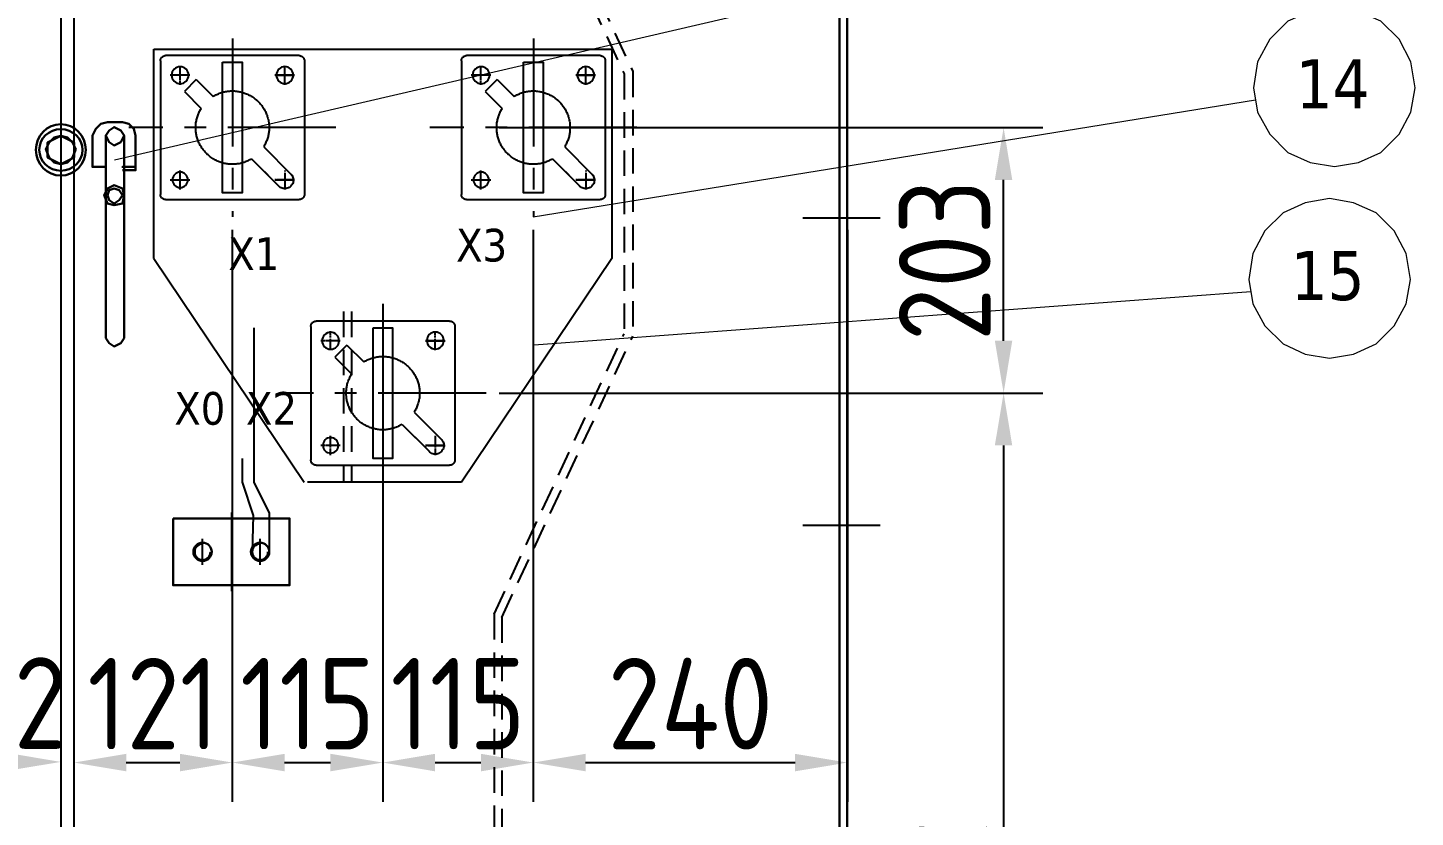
# Model space of a CAD drawing. Header units: millimetres. Extents: x 208456 to 224154, y -159503 to -153953.
# Drawn here: x 210498 to 211559, y -156189 to -155585 of the extents above; entities that cross this region are included whole.
import ezdxf

# ---------------------------------------------------------------- set-up
doc = ezdxf.new("R2010")
doc.units = ezdxf.units.MM
doc.header["$LTSCALE"] = 13
doc.linetypes.add('CENTERX2', pattern=[101.6, 63.5, -12.7, 12.7, -12.7])
doc.linetypes.add('DASHED', pattern=[0.75, 0.5, -0.25])
for name, color, linetype in [('1', 4, 'Continuous'), ('2细线层', 4, 'Continuous'), ('4虚线层', 6, 'DASHED'), ('粗实线', 4, 'Continuous')]:
    doc.layers.add(name, color=color, linetype=linetype)
doc.layers.add('标注、文本', color=3, linetype='Continuous', lineweight=25)
doc.layers.add('铁心', color=3, linetype='Continuous', lineweight=0)
doc.styles.get("Standard").update_dxf_attribs({"font": 'gbenor.shx', "bigfont": 'gbcbig.shx'})
doc.styles.add('Tahoma$001', font='tahoma.ttf', dxfattribs={"height": 2.159784})
doc.dimstyles.new('1-15', dxfattribs={"dimscale": 20, "dimtxt": 3.5, "dimasz": 2, "dimexe": 1.5, "dimexo": 0.5, "dimgap": 0.5, "dimtad": 1, "dimtoh": 1, "dimdec": 1, "dimdsep": 46, "dimtxsty": 'Standard', "dimcen": 2.5, "dimclrd": 3, "dimclre": 3, "dimclrt": 3, "dimadec": 0, "dimazin": 2, "dimtfac": 1, "dimtdec": 1, "dimtmove": 0, "dimatfit": 2, "dimfxl": 1, "dimarcsym": 0})

# ---------------------------------------------------------------- blocks, each defined once
blk = doc.blocks.new('A$C5EF15113')
at = {"layer": '1', "color": 1, "linetype": 'CENTERX2', "lineweight": -3, "ltscale": 0.1}
for p, q in [((79, 136.4), (79, 0)), ((0, 68.2), (158, 68.2))]:
    blk.add_line(p, q, dxfattribs=at)
at = {"layer": '2细线层'}
for points in [[(28, 123.2), (27.4, 123.2), (26.9, 123.1), (26.4, 122.9), (25.9, 122.7), (25.5, 122.4), (25.1, 122), (24.7, 121.6), (24.4, 121.2), (24.3, 120.7), (24.1, 120.2), (24, 119.8), (24, 119.2)], [(24, 119.2), (24, 17.1)], [(28, 123.2), (130, 123.2)], [(134, 119.2), (134, 119.8), (133.9, 120.2), (133.7, 120.7), (133.5, 121.2), (133.2, 121.6), (132.8, 122), (132.4, 122.4), (132, 122.7), (131.5, 122.9), (131, 123.1), (130.6, 123.2), (130, 123.2)], [(134, 119.2), (134, 17.1)], [(32.5, 108.2), (31.5, 108.2)], [(31.6, 108.2), (32.6, 108.2)], [(33, 108.2), (32.7, 108.2)], [(32.8, 108.2), (33.1, 108.2)], [(34.5, 108.2), (33.2, 108.2)], [(33.3, 108.2), (34.6, 108.2)], [(35, 108.2), (34.8, 108.2)], [(34.9, 108.2), (35.1, 108.2)], [(36.5, 108.2), (35.3, 108.2)], [(35.4, 108.2), (36.6, 108.2)], [(37, 108.2), (36.7, 108.2)], [(36.8, 108.2), (37.1, 108.2)], [(37.3, 108.2), (38.6, 108.2)], [(38.5, 108.2), (37.3, 108.2)], [(39, 108.2), (38.8, 108.2)], [(38.9, 108.2), (39.1, 108.2)], [(39, 114.6), (39, 115.5)], [(39, 114.6), (39, 115.5)], [(39, 114.1), (39, 114.3)], [(39, 114.1), (39, 114.3)], [(39, 112.6), (39, 113.8)], [(39, 112.6), (39, 113.8)], [(39, 112.1), (39, 112.3)], [(39, 112.1), (39, 112.3)], [(39, 110.6), (39, 111.9)], [(39, 110.6), (39, 111.9)], [(39, 110.1), (39, 110.3)], [(39, 110.1), (39, 110.3)], [(39, 108.5), (39, 109.8)], [(39, 108.5), (39, 109.8)], [(39, 108.1), (39, 108.4)], [(39, 108.1), (39, 108.4)], [(39, 106.6), (39, 107.9)], [(39, 106.6), (39, 107.9)], [(39, 106.1), (39, 106.3)], [(39, 106.1), (39, 106.3)], [(40.5, 108.2), (39.3, 108.2)], [(39.4, 108.2), (40.6, 108.2)], [(41, 108.2), (40.7, 108.2)], [(40.8, 108.2), (41.1, 108.2)], [(42.5, 108.2), (41.3, 108.2)], [(41.4, 108.2), (42.6, 108.2)], [(43.1, 108.2), (42.8, 108.2)], [(42.9, 108.2), (43.2, 108.2)], [(43.3, 108.2), (44.6, 108.2)], [(44.5, 108.2), (43.3, 108.2)], [(44.8, 108.2), (45.1, 108.2)], [(45, 108.2), (44.8, 108.2)], [(46.4, 108.2), (45.3, 108.2)], [(45.4, 108.2), (46.5, 108.2)], [(111.6, 108.2), (112.6, 108.2)], [(112.9, 108.2), (113.1, 108.2)], [(113.4, 108.2), (114.7, 108.2)], [(114.9, 108.2), (115.2, 108.2)], [(115.5, 108.2), (116.6, 108.2)], [(116.9, 108.2), (117.2, 108.2)], [(117.4, 108.2), (118.7, 108.2)], [(119, 114.6), (119, 115.5)], [(119, 114.1), (119, 114.3)], [(119, 112.5), (119, 113.8)], [(119, 112.1), (119, 112.3)], [(119, 110.6), (119, 111.9)], [(119, 110.1), (119, 110.3)], [(119, 108.5), (119, 109.8)], [(119, 108.1), (119, 108.4)], [(119, 108.2), (119.2, 108.2)], [(119, 106.6), (119, 107.9)], [(119, 106.1), (119, 106.3)], [(119.5, 108.2), (120.6, 108.2)], [(120.9, 108.2), (121.2, 108.2)], [(121.4, 108.2), (122.7, 108.2)], [(123, 108.2), (123.2, 108.2)], [(123.4, 108.2), (124.7, 108.2)], [(124.9, 108.2), (125.2, 108.2)], [(125.4, 108.2), (126.5, 108.2)], [(39, 104.6), (39, 105.8)], [(39, 104.6), (39, 105.8)], [(39, 104.1), (39, 104.4)], [(39, 104.1), (39, 104.4)], [(39, 102.6), (39, 103.9)], [(39, 102.6), (39, 103.9)], [(39, 102.1), (39, 102.3)], [(39, 102.1), (39, 102.3)], [(39, 100.9), (39, 101.8)], [(39, 100.9), (39, 101.8)], [(93.6, 92), (92.9, 92.5), (92.3, 92.8), (91.6, 93.2), (90.9, 93.5), (90.2, 93.8), (89.5, 94.1), (88.8, 94.4), (88.1, 94.7), (87.3, 94.9), (86.5, 95.1), (85.7, 95.4), (85.1, 95.5), (84.3, 95.7), (83.5, 95.8), (82.7, 96), (81.9, 96.1), (81.2, 96.1), (80.4, 96.2), (79.6, 96.2), (78.8, 96.2), (78, 96.2), (77.3, 96.2), (76.5, 96.1), (75.7, 96), (74.9, 95.9), (74.1, 95.8), (73.4, 95.6), (72.7, 95.5), (71.9, 95.3), (71.1, 95.1), (70.3, 94.8), (69.7, 94.6), (68.9, 94.3), (68.2, 94), (67.5, 93.7), (66.7, 93.3), (66.1, 93.1), (65.4, 92.7), (64.7, 92.3), (64, 91.9), (63.4, 91.5), (62.7, 91), (62.2, 90.5), (61.5, 90), (60.9, 89.5), (60.3, 89.1), (59.7, 88.6), (59.1, 88), (58.6, 87.4), (58.1, 86.8), (57.6, 86.2), (57.1, 85.6), (56.6, 85.1), (56.1, 84.4), (55.7, 83.8), (55.2, 83.1), (54.8, 82.4), (54.5, 81.7), (54.1, 81.1), (53.8, 80.4), (53.4, 79.7), (53.1, 79), (52.8, 78.2), (52.5, 77.6), (52.3, 76.8), (52.1, 76), (51.8, 75.3), (51.6, 74.5), (51.5, 73.8), (51.3, 73), (51.2, 72.2), (51.1, 71.4), (51, 70.6), (51, 69.9), (51, 69.1), (51, 68.3), (51, 67.5), (51, 66.7), (51, 66), (51.1, 65.2), (51.1, 64.4), (51.3, 63.7), (51.4, 62.9), (51.6, 62.2), (51.7, 61.4), (52, 60.6), (52.2, 59.9), (52.4, 59.1), (52.7, 58.4), (53, 57.7), (53.3, 57), (53.6, 56.2), (54, 55.5), (54.3, 54.9), (54.7, 54.2), (55, 53.5)], [(106.6, 104.9), (93.6, 92)], [(115.7, 95.7), (102.9, 82.8)], [(106.6, 104.9), (115.7, 95.7)], [(119, 104.6), (119, 105.8)], [(119, 104.1), (119, 104.4)], [(119, 102.6), (119, 103.8)], [(119, 102), (119, 102.3)], [(119, 100.9), (119, 101.8)], [(64.3, 44.3), (65, 43.9), (65.7, 43.6), (66.3, 43.2), (67, 42.8), (67.7, 42.5), (68.5, 42.2), (69.2, 41.9), (70, 41.6), (70.6, 41.4), (71.4, 41.2), (72.2, 41), (72.9, 40.8), (73.7, 40.6), (74.4, 40.5), (75.2, 40.4), (76, 40.3), (76.8, 40.2), (77.6, 40.1), (78.3, 40.1), (79.1, 40.1), (79.9, 40.1), (80.7, 40.2), (81.4, 40.2), (82.2, 40.3), (83, 40.4), (83.8, 40.5), (84.6, 40.7), (85.2, 40.8), (86, 41), (86.8, 41.2), (87.6, 41.5), (88.3, 41.7), (89.1, 42), (89.7, 42.3), (90.4, 42.6), (91.2, 43), (91.9, 43.3), (92.6, 43.6), (93.2, 44), (93.9, 44.4), (94.5, 44.9), (95.2, 45.3), (95.9, 45.8), (96.5, 46.3), (97, 46.8), (97.6, 47.3), (98.2, 47.7), (98.8, 48.3), (99.3, 48.9), (99.9, 49.5), (100.4, 50.1), (100.8, 50.7), (101.3, 51.3), (101.8, 51.9), (102.2, 52.5), (102.7, 53.2), (103.1, 53.9), (103.5, 54.6), (103.9, 55.2), (104.2, 55.9), (104.5, 56.6), (104.8, 57.4), (105.1, 58.1), (105.4, 58.8), (105.6, 59.5), (105.8, 60.3), (106.1, 61), (106.3, 61.8), (106.4, 62.6), (106.6, 63.3), (106.7, 64.1), (106.8, 64.9), (106.9, 65.7), (107, 66.5), (107, 67.2), (107, 68), (107, 68.8), (107, 69.6), (106.9, 70.3), (106.9, 71.1), (106.8, 71.9), (106.6, 72.6), (106.5, 73.4), (106.3, 74.1), (106.2, 74.9), (106, 75.7), (105.7, 76.4), (105.5, 77.2), (105.2, 77.9), (104.9, 78.6), (104.6, 79.3), (104.3, 80.1), (104, 80.8), (103.7, 81.5), (103.3, 82.1), (102.9, 82.8)], [(55, 53.5), (34.3, 32.7)], [(64.3, 44.3), (43.4, 23.5)], [(48.3, 46.8), (44.8, 43.3)], [(34.3, 32.7), (33.8, 32.2), (33.3, 31.6), (33, 30.8), (32.7, 30.1), (32.5, 29.3), (32.4, 28.5), (32.4, 27.8), (32.5, 27), (32.6, 26.2), (32.9, 25.4), (33.3, 24.7), (33.8, 24.1), (34.3, 23.5), (34.9, 23), (35.6, 22.5), (36.2, 22.1), (37, 21.8), (37.8, 21.6), (38.6, 21.5), (39.4, 21.5), (40.1, 21.6), (40.9, 21.8), (41.7, 22.1), (42.4, 22.5), (43, 23), (43.6, 23.5)], [(39, 35.4), (39, 34.5)], [(39, 35.4), (39, 34.5)], [(39, 34.2), (39, 34)], [(39, 34.2), (39, 34)], [(39, 33.7), (39, 32.4)], [(39, 33.7), (39, 32.4)], [(39, 32.2), (39, 32)], [(39, 32.2), (39, 32)], [(57.5, 37.5), (52, 32.1)], [(119, 34.5), (119, 35.4)], [(119, 34), (119, 34.2)], [(119, 32.4), (119, 33.7)], [(119, 32), (119, 32.2)], [(32.5, 28.2), (31.5, 28.2)], [(31.6, 28.2), (32.6, 28.2)], [(33, 28.2), (32.7, 28.2)], [(32.8, 28.2), (33.1, 28.2)], [(34.5, 28.2), (33.2, 28.2)], [(33.3, 28.2), (34.6, 28.2)], [(35, 28.2), (34.8, 28.2)], [(34.9, 28.2), (35.1, 28.2)], [(36.5, 28.2), (35.3, 28.2)], [(35.4, 28.2), (36.6, 28.2)], [(37, 28.2), (36.7, 28.2)], [(36.8, 28.2), (37.1, 28.2)], [(37.3, 28.2), (38.6, 28.2)], [(38.5, 28.2), (37.3, 28.2)], [(39, 28.2), (38.8, 28.2)], [(38.9, 28.2), (39.1, 28.2)], [(39, 31.8), (39, 30.5)], [(39, 31.8), (39, 30.5)], [(39, 30.2), (39, 30)], [(39, 30.2), (39, 30)], [(39, 29.7), (39, 28.4)], [(39, 29.7), (39, 28.4)], [(39, 28.3), (39, 28)], [(39, 28.3), (39, 28)], [(39, 28.2), (39.1, 28.1)], [(39, 27.8), (39, 26.5)], [(39, 27.8), (39, 26.5)], [(39, 26.2), (39, 26)], [(39, 26.2), (39, 26)], [(39, 25.7), (39, 24.5)], [(39, 25.7), (39, 24.5)], [(39, 24.3), (39, 24)], [(39, 24.3), (39, 24)], [(39, 23.8), (39, 22.5)], [(39, 23.8), (39, 22.5)], [(39, 22.2), (39, 22)], [(39, 22.2), (39, 22)], [(39, 21.7), (39, 20.8)], [(39, 21.7), (39, 20.8)], [(40.5, 28.2), (39.3, 28.2)], [(39.4, 28.2), (40.6, 28.2)], [(41, 28.2), (40.7, 28.2)], [(40.8, 28.2), (41.1, 28.2)], [(42.5, 28.2), (41.3, 28.2)], [(41.4, 28.2), (42.6, 28.2)], [(43.1, 28.2), (42.8, 28.2)], [(42.9, 28.2), (43.2, 28.2)], [(43.3, 28.2), (44.6, 28.2)], [(44.5, 28.2), (43.3, 28.2)], [(44.8, 28.2), (45.1, 28.2)], [(45, 28.2), (44.8, 28.2)], [(46.4, 28.2), (45.3, 28.2)], [(45.4, 28.2), (46.5, 28.2)], [(111.6, 28.1), (112.6, 28.1)], [(112.9, 28.1), (113.1, 28.1)], [(113.4, 28.1), (114.7, 28.1)], [(114.9, 28.1), (115.2, 28.1)], [(115.5, 28.1), (116.6, 28.1)], [(116.9, 28.1), (117.2, 28.1)], [(117.4, 28.1), (118.7, 28.1)], [(119, 30.5), (119, 31.8)], [(119, 30), (119, 30.2)], [(119, 28.4), (119, 29.7)], [(119, 28), (119, 28.3)], [(119, 28.1), (119.2, 28.1)], [(119, 26.5), (119, 27.8)], [(119, 26), (119, 26.2)], [(119, 24.5), (119, 25.7)], [(119, 24), (119, 24.3)], [(119, 22.5), (119, 23.8)], [(119, 22), (119, 22.2)], [(119, 20.8), (119, 21.7)], [(119.5, 28.1), (120.6, 28.1)], [(120.9, 28.1), (121.2, 28.1)], [(121.4, 28.1), (122.7, 28.1)], [(123, 28.1), (123.2, 28.1)], [(123.4, 28.1), (124.7, 28.1)], [(124.9, 28.1), (125.2, 28.1)], [(125.4, 28.1), (126.5, 28.1)], [(24, 17.1), (24, 16.6), (24.1, 16.1), (24.3, 15.6), (24.4, 15.1), (24.7, 14.7), (25.1, 14.3), (25.5, 13.9), (25.9, 13.6), (26.4, 13.4), (26.9, 13.2), (27.4, 13.2), (28, 13.2)], [(130, 13.2), (28, 13.2)], [(130, 13.2), (130.6, 13.2), (131, 13.2), (131.5, 13.4), (132, 13.6), (132.4, 13.9), (132.8, 14.3), (133.2, 14.7), (133.5, 15.1), (133.7, 15.6), (133.9, 16.1), (134, 16.6), (134, 17.1)]]:
    blk.add_lwpolyline(points, dxfattribs=at)
for centre, radius in [((38.9, 108.3), 6.48), ((118.9, 108.2), 6.48), ((118.9, 28.2), 5.9)]:
    blk.add_circle(centre, radius, dxfattribs=at)
blk = doc.blocks.new('A$C3970166B')
at = {"layer": '标注、文本', "color": 4, "lineweight": 30}
for points in [[(20.32, 13.55), (18.63, 16.93), (16.09, 19.47), (12.7, 20.32), (9.31, 19.47), (6.77, 16.93), (5.08, 13.55), (6.77, 9.31), (9.31, 6.77), (12.7, 5.93), (16.09, 6.77), (18.63, 9.31)], [(19.47, 16.93), (12.7, 20.32), (5.93, 16.93), (5.93, 9.31), (12.7, 5.93), (19.47, 9.31)]]:
    blk.add_lwpolyline(points, close=True, dxfattribs=at)
for major_axis, ratio in [((0, 13.12), 0.967742), ((-11.01, 0), 0.961538)]:
    blk.add_ellipse((12.7, 13.12), major_axis=major_axis, ratio=ratio, start_param=0, end_param=6.283185, dxfattribs=at)
blk = doc.blocks.new('*D1581')
at = {"layer": 'Defpoints', "color": 0, "lineweight": -3, "transparency": 16777216}
for p in [(210421.6, -155989.4), (210523.6, -155989.4), (210523.6, -156146.8)]:
    blk.add_point(p, dxfattribs=at)
at = {"layer": '标注、文本', "color": 3, "lineweight": -2, "transparency": 16777216}
for p, q in [((210421.6, -155999.4), (210421.6, -156176.8)), ((210523.6, -155999.4), (210523.6, -156176.8)), ((210461.6, -156146.8), (210483.6, -156146.8))]:
    blk.add_line(p, q, dxfattribs=at)
at = {"layer": '标注、文本', "color": 3, "lineweight": -3, "transparency": 16777216}
for points in [[(210461.6, -156140.1), (210461.6, -156153.4), (210421.6, -156146.8)], [(210483.6, -156140.1), (210483.6, -156153.4), (210523.6, -156146.8)]]:
    blk.add_solid(points, dxfattribs=at)
at = {"layer": '标注、文本', "color": 3, "transparency": 16777216, "insert": (210472.6, -156101.8), "char_height": 70, "attachment_point": 5}
blk.add_mtext('102', dxfattribs=at)
blk = doc.blocks.new('*D1584')
at = {"layer": 'Defpoints', "color": 0, "lineweight": -3, "transparency": 16777216}
for p in [(210654.6, -155730), (210769.6, -155796.6), (210769.6, -156147.3)]:
    blk.add_point(p, dxfattribs=at)
at = {"layer": '标注、文本', "color": 3, "lineweight": -2, "transparency": 16777216}
for p, q in [((210654.6, -155740), (210654.6, -156177.3)), ((210769.6, -155806.6), (210769.6, -156177.3)), ((210694.6, -156147.3), (210729.6, -156147.3))]:
    blk.add_line(p, q, dxfattribs=at)
at = {"layer": '标注、文本', "color": 3, "lineweight": -3, "transparency": 16777216}
for points in [[(210694.6, -156140.6), (210694.6, -156154), (210654.6, -156147.3)], [(210729.6, -156140.6), (210729.6, -156154), (210769.6, -156147.3)]]:
    blk.add_solid(points, dxfattribs=at)
at = {"layer": '标注、文本', "color": 3, "transparency": 16777216, "insert": (210712.1, -156102.3), "char_height": 70, "attachment_point": 5}
blk.add_mtext('115', dxfattribs=at)
blk = doc.blocks.new('*D1585')
at = {"layer": 'Defpoints', "color": 0, "lineweight": -3, "transparency": 16777216}
for p in [(210884.6, -155730), (210769.6, -155796.6), (210884.6, -156147.3)]:
    blk.add_point(p, dxfattribs=at)
at = {"layer": '标注、文本', "color": 3, "lineweight": -2, "transparency": 16777216}
for p, q in [((210884.6, -155740), (210884.6, -156177.3)), ((210769.6, -155806.6), (210769.6, -156177.3)), ((210809.6, -156147.3), (210844.6, -156147.3))]:
    blk.add_line(p, q, dxfattribs=at)
at = {"layer": '标注、文本', "color": 3, "lineweight": -3, "transparency": 16777216}
for points in [[(210809.6, -156140.6), (210809.6, -156154), (210769.6, -156147.3)], [(210844.6, -156140.6), (210844.6, -156154), (210884.6, -156147.3)]]:
    blk.add_solid(points, dxfattribs=at)
at = {"layer": '标注、文本', "color": 3, "transparency": 16777216, "insert": (210827.1, -156102.3), "char_height": 70, "attachment_point": 5}
blk.add_mtext('115', dxfattribs=at)
blk = doc.blocks.new('*D1586')
at = {"layer": 'Defpoints', "color": 0, "lineweight": -3, "transparency": 16777216}
for p in [(210884.6, -155730), (211124.6, -155730), (211124.6, -156147.3)]:
    blk.add_point(p, dxfattribs=at)
at = {"layer": '标注、文本', "color": 3, "lineweight": -2, "transparency": 16777216}
for p, q in [((210884.6, -155740), (210884.6, -156177.3)), ((211124.6, -155740), (211124.6, -156177.3)), ((210924.6, -156147.3), (211084.6, -156147.3))]:
    blk.add_line(p, q, dxfattribs=at)
at = {"layer": '标注、文本', "color": 3, "lineweight": -3, "transparency": 16777216}
for points in [[(210924.6, -156140.6), (210924.6, -156154), (210884.6, -156147.3)], [(211084.6, -156140.6), (211084.6, -156154), (211124.6, -156147.3)]]:
    blk.add_solid(points, dxfattribs=at)
at = {"layer": '标注、文本', "color": 3, "transparency": 16777216, "insert": (211004.6, -156102.3), "char_height": 70, "attachment_point": 5}
blk.add_mtext('240', dxfattribs=at)
blk = doc.blocks.new('*D1588')
at = {"layer": 'Defpoints', "color": 0, "lineweight": -3, "transparency": 16777216}
for p in [(210848.6, -155864.8), (210848.6, -156646.7), (211244, -156646.7)]:
    blk.add_point(p, dxfattribs=at)
at = {"layer": '标注、文本', "color": 3, "lineweight": -2, "transparency": 16777216}
for p, q in [((210858.6, -155864.8), (211274, -155864.8)), ((211244, -155904.8), (211244, -156606.7)), ((210858.6, -156646.7), (211274, -156646.7))]:
    blk.add_line(p, q, dxfattribs=at)
at = {"layer": '标注、文本', "color": 3, "lineweight": -3, "transparency": 16777216}
for points in [[(211237.3, -155904.8), (211250.6, -155904.8), (211244, -155864.8)], [(211237.3, -156606.7), (211250.6, -156606.7), (211244, -156646.7)]]:
    blk.add_solid(points, dxfattribs=at)
at = {"layer": '标注、文本', "color": 3, "transparency": 16777216, "insert": (211199, -156255.8), "char_height": 70, "attachment_point": 5, "rotation": 90}
blk.add_mtext('782', dxfattribs=at)
blk = doc.blocks.new('*D1589')
at = {"layer": 'Defpoints', "color": 0, "lineweight": -3, "transparency": 16777216}
for p in [(210848.6, -155661.8), (211244, -155661.8), (210848.6, -155864.8)]:
    blk.add_point(p, dxfattribs=at)
at = {"layer": '标注、文本', "color": 3, "lineweight": -2, "transparency": 16777216}
for p, q in [((210858.6, -155661.8), (211274, -155661.8)), ((211244, -155824.8), (211244, -155701.8)), ((210858.6, -155864.8), (211274, -155864.8))]:
    blk.add_line(p, q, dxfattribs=at)
at = {"layer": '标注、文本', "color": 3, "lineweight": -3, "transparency": 16777216}
for points in [[(211237.3, -155701.8), (211250.6, -155701.8), (211244, -155661.8)], [(211237.3, -155824.8), (211250.6, -155824.8), (211244, -155864.8)]]:
    blk.add_solid(points, dxfattribs=at)
at = {"layer": '标注、文本', "color": 3, "transparency": 16777216, "insert": (211199, -155763.3), "char_height": 70, "attachment_point": 5, "rotation": 90}
blk.add_mtext('203', dxfattribs=at)
blk = doc.blocks.new('*D1625')
at = {"layer": 'Defpoints', "color": 0, "lineweight": -3, "transparency": 16777216}
for p in [(210533.6, -156045.9), (210654.6, -156045.9), (210654.6, -156147.3)]:
    blk.add_point(p, dxfattribs=at)
at = {"layer": '标注、文本', "color": 3, "lineweight": -2, "transparency": 16777216}
for p, q in [((210533.6, -156055.9), (210533.6, -156177.3)), ((210654.6, -156055.9), (210654.6, -156177.3)), ((210573.6, -156147.3), (210614.6, -156147.3))]:
    blk.add_line(p, q, dxfattribs=at)
at = {"layer": '标注、文本', "color": 3, "lineweight": -3, "transparency": 16777216}
for points in [[(210573.6, -156140.6), (210573.6, -156154), (210533.6, -156147.3)], [(210614.6, -156140.6), (210614.6, -156154), (210654.6, -156147.3)]]:
    blk.add_solid(points, dxfattribs=at)
at = {"layer": '标注、文本', "color": 3, "transparency": 16777216, "insert": (210594.1, -156102.3), "char_height": 70, "attachment_point": 5}
blk.add_mtext('121', dxfattribs=at)

msp = doc.modelspace()

# ---------------------------------------------------------------- linework, layer by layer
at = {"layer": '1', "color": 1, "linetype": 'CENTERX2', "lineweight": -3, "ltscale": 0.1}
for p, q in [((211149.576, -155730.94), (211090.576, -155730.94)), ((210653.863, -155956.043), (210653.863, -156016.318)), ((211149.576, -155965.94), (211090.576, -155965.94)), ((210631.863, -155996.189), (210631.863, -155976.172)), ((210675.863, -155996.189), (210675.863, -155976.172))]:
    msp.add_line(p, q, dxfattribs=at)
at = {"layer": '4虚线层', "ltscale": 3}
for p, q in [((210860.576, -155403.934), (210960.624, -155618.983)), ((210860.576, -155403.934), (210960.624, -155618.983)), ((210854.576, -155406.419), (210953.932, -155620.776)), ((210953.932, -155620.776), (210953.932, -155819.463)), ((210960.624, -155618.983), (210960.624, -155821.256)), ((210739.576, -155802.415), (210739.576, -155932.988)), ((210745.576, -155802.415), (210745.576, -155932.988)), ((210854.576, -156033.82), (210953.932, -155819.463)), ((210860.576, -156036.305), (210960.624, -155821.256)), ((210854.576, -156033.82), (210854.576, -156540.74)), ((210860.576, -156036.305), (210860.576, -156540.74))]:
    msp.add_line(p, q, dxfattribs=at)
at = {"layer": '标注、文本'}
for p, q in [((210523.576, -155012.713), (210523.576, -156540.74)), ((210533.576, -155012.713), (210533.576, -156540.74)), ((210594.624, -155601.783), (210944.624, -155601.783)), ((210594.624, -155761.783), (210594.624, -155601.783)), ((210944.624, -155601.783), (210944.624, -155761.783)), ((210594.624, -155761.783), (210709.624, -155932.988)), ((210944.624, -155761.783), (210829.624, -155932.988)), ((210671.087, -155814.783), (210671.087, -155932.988)), ((210662.124, -155914.783), (210662.124, -155932.988)), ((210662.124, -155932.988), (210670.511, -155958.393)), ((210671.087, -155932.988), (210682.644, -155956.698)), ((210829.624, -155932.988), (210712.124, -155932.988)), ((210682.644, -155956.698), (210682.644, -155987.917)), ((210670.511, -155958.393), (210669.863, -155986.181))]:
    msp.add_line(p, q, dxfattribs=at)
at = {"layer": '标注、文本', "color": 4, "lineweight": 30}
for points in [[(210559.136, -155657.608), (210554.056, -155658.878), (210550.246, -155662.688), (210547.706, -155667.768)], [(210559.136, -155657.608), (210570.566, -155657.608)], [(210580.726, -155667.768), (210579.456, -155662.688), (210575.646, -155658.878), (210570.566, -155657.608)], [(210557.866, -155691.898), (210547.706, -155691.898), (210547.706, -155667.768)], [(210571.836, -155822.708), (210571.836, -155667.768), (210569.296, -155663.958), (210564.216, -155661.418), (210560.406, -155663.958), (210557.866, -155667.768), (210560.406, -155672.848), (210564.216, -155675.388), (210569.296, -155672.848), (210571.836, -155667.768)], [(210557.866, -155667.768), (210557.866, -155822.708)], [(210580.726, -155667.768), (210580.726, -155691.898), (210570.566, -155691.898), (210580.726, -155691.898), (210580.726, -155694.438), (210570.566, -155694.438)], [(210557.866, -155822.708), (210560.406, -155826.518), (210564.216, -155829.058), (210569.296, -155826.518), (210571.836, -155822.708)]]:
    msp.add_lwpolyline(points, dxfattribs=at)
for points in [[(210535.006, -155678.227), (210532.466, -155673.147), (210528.656, -155669.337), (210523.576, -155668.067), (210518.496, -155669.337), (210514.686, -155673.147), (210512.146, -155678.227), (210514.686, -155684.577), (210518.496, -155688.387), (210523.576, -155689.657), (210528.656, -155688.387), (210532.466, -155684.577)], [(210533.736, -155673.147), (210523.576, -155668.067), (210513.416, -155673.147), (210513.416, -155684.577), (210523.576, -155689.657), (210533.736, -155684.577)], [(210571.836, -155713.488), (210570.566, -155708.408), (210564.216, -155705.868), (210559.136, -155708.408), (210556.596, -155713.488), (210559.136, -155719.838), (210564.216, -155721.108), (210570.566, -155719.838)], [(210570.566, -155713.488), (210568.026, -155709.678), (210564.216, -155708.408), (210560.406, -155709.678), (210559.136, -155713.488), (210560.406, -155717.298), (210564.216, -155719.838), (210568.026, -155717.298)], [(210609.363, -155960.681), (210698.363, -155960.681), (210698.363, -156011.681), (210609.363, -156011.681)]]:
    msp.add_lwpolyline(points, close=True, dxfattribs=at)
for centre in [(210631.863, -155986.181), (210675.863, -155986.181)]:
    msp.add_circle(centre, 7, dxfattribs=at)
at = {"layer": '标注、文本'}
for centre in [(210631.863, -155986.181), (210675.863, -155986.181)]:
    msp.add_arc(centre, 6, 90, 0, dxfattribs=at)
at = {"layer": '标注、文本', "color": 4, "lineweight": 30}
for major_axis, ratio in [((0, 19.685), 0.967742), ((-16.51, 0), 0.961538)]:
    msp.add_ellipse((210523.576, -155678.862), major_axis=major_axis, ratio=ratio, start_param=0, end_param=6.283185, dxfattribs=at)
at = {"layer": '粗实线', "lineweight": 30}
for p, q in [((211118.576, -156540.74), (211118.576, -154996.713)), ((211124.576, -156546.74), (211124.576, -154996.713))]:
    msp.add_line(p, q, dxfattribs=at)
at = {"layer": '粗实线'}
for points in [[(210647.124, -155611.783), (210662.124, -155611.783), (210662.124, -155711.783), (210647.124, -155711.783)], [(210877.124, -155611.783), (210892.124, -155611.783), (210892.124, -155711.783), (210877.124, -155711.783)], [(210762.124, -155814.783), (210777.124, -155814.783), (210777.124, -155914.783), (210762.124, -155914.783)]]:
    msp.add_lwpolyline(points, close=True, dxfattribs=at)
at = {"layer": '铁心'}
for points in [[(210564.562, -155686.398), (211438.161, -155483.603), (211438.161, -155483.603)], [(210884.624, -155729.988), (211436.582, -155640.684), (211436.582, -155640.684)], [(210885.278, -155827.851), (211432.829, -155787.182), (211432.829, -155787.182)]]:
    msp.add_lwpolyline(points, dxfattribs=at)
for points in [[(211558.563, -155631.347), (211555.25, -155611.469), (211546.215, -155594.301), (211532.36, -155580.446), (211515.192, -155572.917), (211496.82, -155569.604), (211478.146, -155572.917), (211461.28, -155580.446), (211447.425, -155594.301), (211438.088, -155611.469), (211435.077, -155631.347), (211438.088, -155650.021), (211447.425, -155666.887), (211461.28, -155680.742), (211478.146, -155688.573), (211496.82, -155691.585), (211515.192, -155688.573), (211532.36, -155680.742), (211546.215, -155666.887), (211555.25, -155650.021)], [(211554.81, -155777.845), (211551.497, -155757.967), (211542.461, -155740.799), (211528.607, -155726.944), (211511.439, -155719.415), (211493.066, -155716.101), (211474.393, -155719.415), (211457.526, -155726.944), (211443.672, -155740.799), (211434.335, -155757.967), (211431.323, -155777.845), (211434.335, -155796.519), (211443.672, -155813.385), (211457.526, -155827.24), (211474.393, -155835.071), (211493.066, -155838.082), (211511.439, -155835.071), (211528.607, -155827.24), (211542.461, -155813.385), (211551.497, -155796.519)]]:
    msp.add_lwpolyline(points, close=True, dxfattribs=at)

# ---------------------------------------------------------------- block references
at = {"layer": '标注、文本', "xscale": -1}
for p in [(210733.638, -155729.988), (210963.638, -155729.988), (210848.638, -155932.988)]:
    msp.add_blockref('A$C5EF15113', p, dxfattribs=at)
at = {"layer": '标注、文本', "xscale": 1.5, "yscale": 1.5, "zscale": 1.5}
msp.add_blockref('A$C3970166B', (210504.526, -155698.547), dxfattribs=at)

# ---------------------------------------------------------------- texts
at = {"layer": '标注、文本', "style": 'Tahoma$001'}
for s, p in [('X3', (210825.627, -155764.193)), ('X1', (210651.53, -155770.77)), ('X0', (210610.287, -155888.971)), ('X2', (210665.042, -155888.982))]:
    msp.add_text(s, height=25, dxfattribs=at).set_placement(p)
at = {"layer": '铁心', "style": 'Tahoma$001'}
for s, p in [('14', (211467.18, -155647.199)), ('15', (211463.427, -155793.697))]:
    msp.add_text(s, height=37.5893, dxfattribs=at).set_placement(p)

# ---------------------------------------------------------------- dimensions: what is measured, and where the dimension line sits
at = {"layer": '标注、文本'}
for base, p2, picture, middle in [((211243.95, -155661.783), (210848.638, -155661.783), '*D1589', (211198.95, -155763.283)), ((211243.95, -156646.74), (210848.638, -156646.74), '*D1588', (211198.95, -156255.761))]:
    dim = msp.add_linear_dim(base=base, p1=(210848.638, -155864.783), p2=p2, angle=90, dimstyle='1-15', dxfattribs=at)
    dim.commit()
    dim.dimension.update_dxf_attribs({"geometry": picture, "text_midpoint": middle})
for base, p1, p2, picture, middle in [((210769.624, -156147.296), (210654.624, -155729.988), (210769.624, -155796.577), '*D1584', (210712.124, -156102.296)), ((210884.624, -156147.296), (210769.624, -155796.577), (210884.624, -155729.988), '*D1585', (210827.124, -156102.296)), ((211124.576, -156147.296), (210884.624, -155729.988), (211124.576, -155729.988), '*D1586', (211004.6, -156102.296)), ((210654.624, -156147.296), (210533.576, -156045.946), (210654.624, -156045.946), '*D1625', (210594.1, -156102.296))]:
    dim = msp.add_linear_dim(base=base, p1=p1, p2=p2, dimstyle='1-15', dxfattribs=at)
    dim.commit()
    dim.dimension.update_dxf_attribs({"geometry": picture, "text_midpoint": middle})
dim = msp.add_linear_dim(base=(210523.576, -156146.763), p1=(210421.576, -155989.373), p2=(210523.576, -155989.373), dimstyle='1-15', dxfattribs=at)
dim.commit()
dim.dimension.update_dxf_attribs({"geometry": '*D1581', "text_midpoint": (210472.576, -156146.763), "dimtype": 160})

doc.saveas('drawing.dxf')
